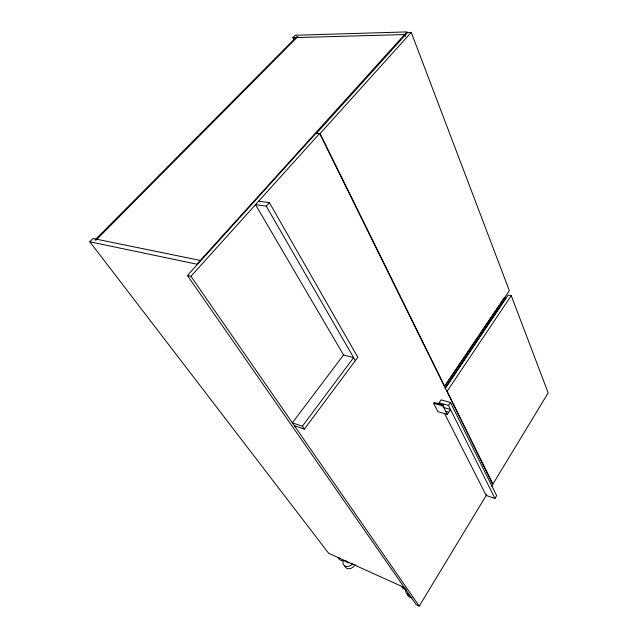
<?xml version="1.0" encoding="UTF-8"?>
<svg xmlns="http://www.w3.org/2000/svg" width="638" height="638" viewBox="0 0 638 638"><rect width="100%" height="100%" fill="white"/><g stroke="black" fill="none" stroke-linecap="round" stroke-linejoin="round"><path stroke-width="0.96" d="M444.487 413.384L486.236 495.439L494.96 498.469L496.643 495.662L450.46 402.49L441.073 399.851L439.103 402.793L440.005 404.556M320.069 133.581L444.742 386.437L509.347 290.657L411.239 32.371L320.069 133.581L316.001 133.27L187.405 275.504L416.271 604.728L419.23 606.1L486.666 494.729M491.81 486.228L492.839 484.529L319.638 133.494L190.953 276.302L187.405 275.504M447.27 414.381L443.035 406.015L443.617 405.13L434.199 402.458L433.609 403.328L437.899 411.654L447.27 414.381L450.157 410.011L449.798 409.293L444.184 407.682M494.96 498.469L448.49 405.457L450.46 402.49M511.245 295.649L447.11 391.238L492.903 484.114L548.17 392.864L511.245 295.649L508.119 295.083L445.061 388.733M445.324 387.888L506.221 297.467M444.606 386.102L477.862 336.808M478.971 335.165L498.924 305.594M500.032 303.951L504.467 297.38M294.365 425.698L304.35 429.143L357.83 357.288L269.396 202.637L258.637 201.193M302.364 426.24L353.611 357.615L343.563 354.959L292.363 422.811L302.364 426.24L304.35 429.143M343.81 355.382L255.511 204.662L266.261 206.138L269.396 202.637M316.432 133.35L407.594 32.474L411.239 32.371M405.162 587.925L328.674 553.305L89.83 241.778L93.1 238.5L200.292 260.432M293.735 39.46L292.882 37.666L295.266 35.257L407.028 31.9L196.887 264.196L89.83 241.778M292.882 37.666L404.628 34.556L405.345 36.414M439.103 402.793L448.49 405.457M433.609 403.328L443.035 406.015M446.193 411.374L448.067 411.917M190.953 276.302L419.23 606.1M266.261 206.138L355.342 360.63M355.039 564.694A6.101 4.761 -40.9 0 1 349.544 568.689A6.101 4.761 -40.9 0 1 344.783 566.058M352.535 563.785A6.117 4.761 -40.8 0 1 345.804 566.329A6.117 4.761 -40.8 0 1 343.077 561.145M349.425 562.333A1.986 1.547 -40.8 0 1 347.415 562.724A1.986 1.547 -40.8 0 1 346.721 561.113M344.233 560.531A6.165 4.769 -40.5 0 1 338.746 558.051M345.812 561.137A3.07 2.385 -40.6 0 1 344.097 560.363M339.695 558.282A6.189 4.769 -40.4 0 1 338.523 557.748M406.374 589.56A6.492 5.367 -39.3 0 1 401.812 586.601M412.004 597.71A6.412 5.351 -39.8 0 1 407.14 593.316M403.272 587.048A6.508 5.367 -39.2 0 1 401.956 586.45M408.966 595.222A6.436 5.359 -39.7 0 1 405.688 589.552M297.531 36.916L96.019 240.143L95.03 239.944L296.479 36.94L297.531 36.916"/></g></svg>
